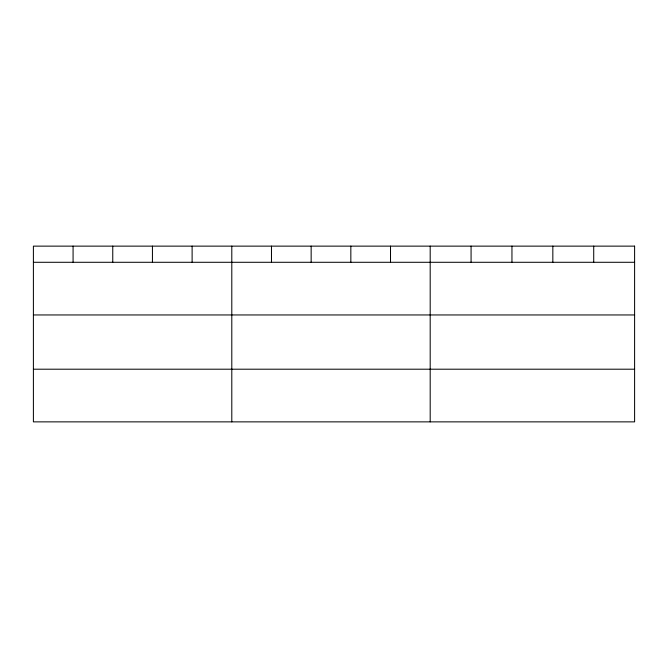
<?xml version="1.0" encoding="UTF-8"?>
<svg xmlns="http://www.w3.org/2000/svg" width="668" height="668" viewBox="0 0 668 668"><rect width="100%" height="100%" fill="white"/><g stroke="black" fill="none" stroke-linecap="round" stroke-linejoin="round"><path stroke-width="1" d="M33.4 262.29L634.6 262.29M33.4 314.954L634.6 314.954M33.4 369.204L634.6 369.204M593.718 246.133L593.718 262.29M552.837 246.133L552.837 262.29M511.955 246.133L511.955 262.29M471.074 246.133L471.074 262.29M430.192 246.133L430.192 421.867M390.513 246.133L390.513 262.29M350.834 246.133L350.834 262.29M311.154 246.133L311.154 262.29M271.475 246.133L271.475 262.29M231.796 246.133L231.796 421.867M192.117 246.133L192.117 262.29M152.438 246.133L152.438 262.29M112.758 246.133L112.758 262.29M73.079 246.133L73.079 262.29M634.6 246.133L33.4 246.133L33.4 421.867L634.6 421.867L634.6 246.133"/></g></svg>
